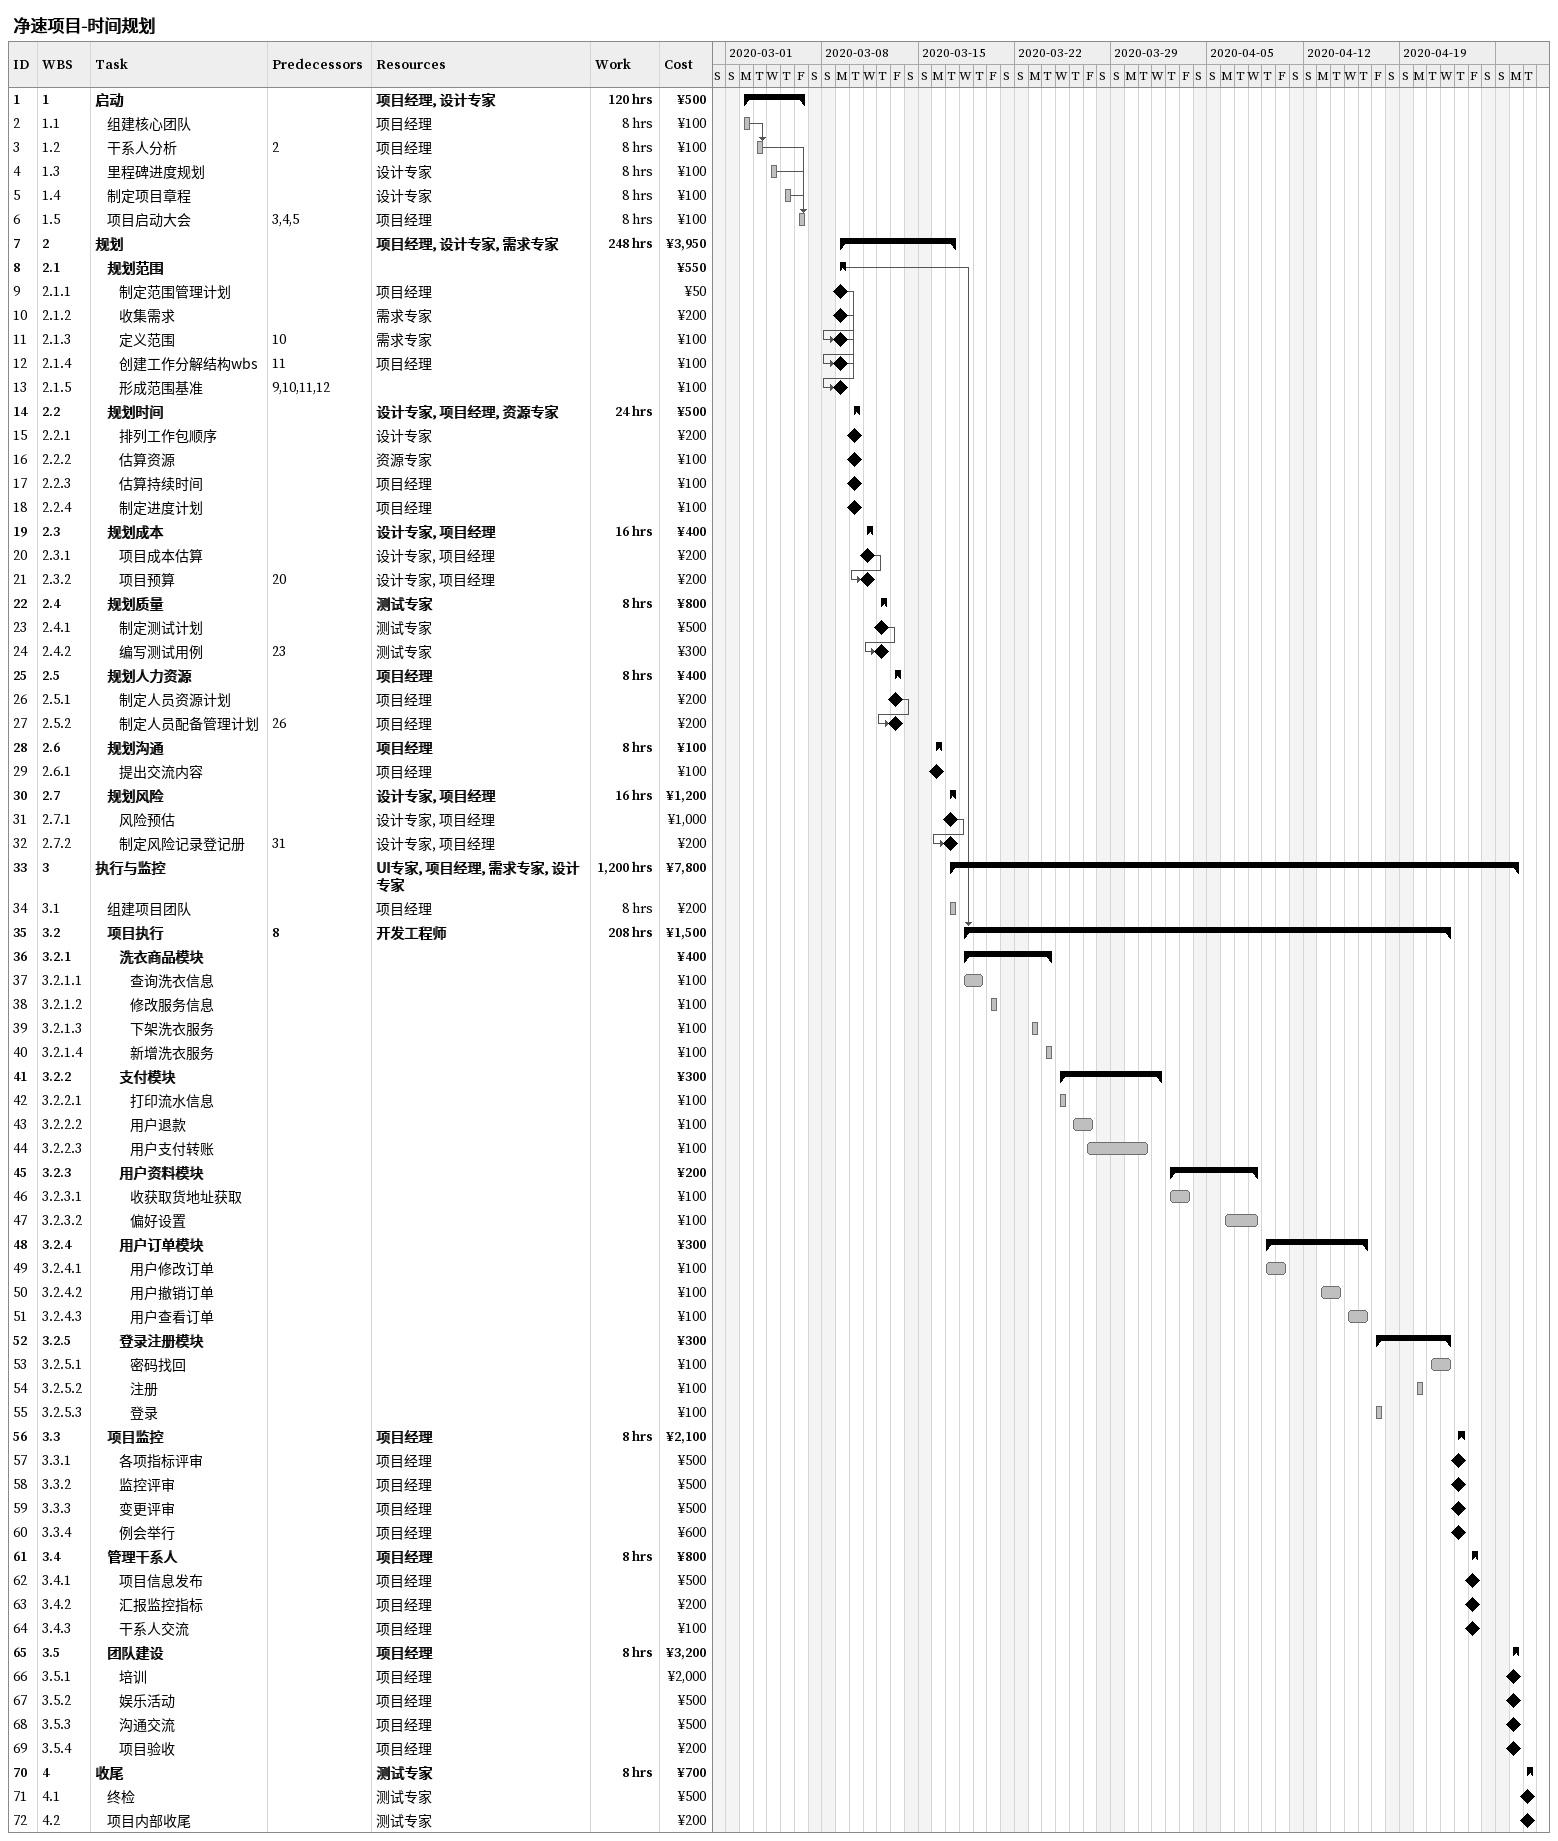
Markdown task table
净速项目-时间规划

| ID | WBS | Task | Start | Finish | Predecessors | Resources | Work (h) | Cost (¥) |
|---|---|---|---|---|---|---|---|---|
| 1 | 1 | **启动** | 2020-03-02 | 2020-03-06 |  | 项目经理, 设计专家 | 120 | 500 |
| 2 | 1.1 | 组建核心团队 | 2020-03-02 | 2020-03-02 |  | 项目经理 | 8 | 100 |
| 3 | 1.2 | 干系人分析 | 2020-03-03 | 2020-03-03 | 2 | 项目经理 | 8 | 100 |
| 4 | 1.3 | 里程碑进度规划 | 2020-03-04 | 2020-03-04 |  | 设计专家 | 8 | 100 |
| 5 | 1.4 | 制定项目章程 | 2020-03-05 | 2020-03-05 |  | 设计专家 | 8 | 100 |
| 6 | 1.5 | 项目启动大会 | 2020-03-06 | 2020-03-06 | 3, 4, 5 | 项目经理 | 8 | 100 |
| 7 | 2 | **规划** | 2020-03-09 | 2020-03-17 |  | 项目经理, 设计专家, 需求专家 | 248 | 3950 |
| 8 | 2.1 | **规划范围** | 2020-03-09 | 2020-03-09 |  |  |  | 550 |
| 9 | 2.1.1 | 制定范围管理计划 (milestone) | 2020-03-09 | 2020-03-09 |  | 项目经理 |  | 50 |
| 10 | 2.1.2 | 收集需求 (milestone) | 2020-03-09 | 2020-03-09 |  | 需求专家 |  | 200 |
| 11 | 2.1.3 | 定义范围 (milestone) | 2020-03-09 | 2020-03-09 | 10 | 需求专家 |  | 100 |
| 12 | 2.1.4 | 创建工作分解结构wbs (milestone) | 2020-03-09 | 2020-03-09 | 11 | 项目经理 |  | 100 |
| 13 | 2.1.5 | 形成范围基准 (milestone) | 2020-03-09 | 2020-03-09 | 9, 10, 11, 12 |  |  | 100 |
| 14 | 2.2 | **规划时间** | 2020-03-10 | 2020-03-10 |  | 设计专家, 项目经理, 资源专家 | 24 | 500 |
| 15 | 2.2.1 | 排列工作包顺序 (milestone) | 2020-03-10 | 2020-03-10 |  | 设计专家 |  | 200 |
| 16 | 2.2.2 | 估算资源 (milestone) | 2020-03-10 | 2020-03-10 |  | 资源专家 |  | 100 |
| 17 | 2.2.3 | 估算持续时间 (milestone) | 2020-03-10 | 2020-03-10 |  | 项目经理 |  | 100 |
| 18 | 2.2.4 | 制定进度计划 (milestone) | 2020-03-10 | 2020-03-10 |  | 项目经理 |  | 100 |
| 19 | 2.3 | **规划成本** | 2020-03-11 | 2020-03-11 |  | 设计专家, 项目经理 | 16 | 400 |
| 20 | 2.3.1 | 项目成本估算 (milestone) | 2020-03-11 | 2020-03-11 |  | 设计专家, 项目经理 |  | 200 |
| 21 | 2.3.2 | 项目预算 (milestone) | 2020-03-11 | 2020-03-11 | 20 | 设计专家, 项目经理 |  | 200 |
| 22 | 2.4 | **规划质量** | 2020-03-12 | 2020-03-12 |  | 测试专家 | 8 | 800 |
| 23 | 2.4.1 | 制定测试计划 (milestone) | 2020-03-12 | 2020-03-12 |  | 测试专家 |  | 500 |
| 24 | 2.4.2 | 编写测试用例 (milestone) | 2020-03-12 | 2020-03-12 | 23 | 测试专家 |  | 300 |
| 25 | 2.5 | **规划人力资源** | 2020-03-13 | 2020-03-13 |  | 项目经理 | 8 | 400 |
| 26 | 2.5.1 | 制定人员资源计划 (milestone) | 2020-03-13 | 2020-03-13 |  | 项目经理 |  | 200 |
| 27 | 2.5.2 | 制定人员配备管理计划 (milestone) | 2020-03-13 | 2020-03-13 | 26 | 项目经理 |  | 200 |
| 28 | 2.6 | **规划沟通** | 2020-03-16 | 2020-03-16 |  | 项目经理 | 8 | 100 |
| 29 | 2.6.1 | 提出交流内容 (milestone) | 2020-03-16 | 2020-03-16 |  | 项目经理 |  | 100 |
| 30 | 2.7 | **规划风险** | 2020-03-17 | 2020-03-17 |  | 设计专家, 项目经理 | 16 | 1200 |
| 31 | 2.7.1 | 风险预估 (milestone) | 2020-03-17 | 2020-03-17 |  | 设计专家, 项目经理 |  | 1000 |
| 32 | 2.7.2 | 制定风险记录登记册 (milestone) | 2020-03-17 | 2020-03-17 | 31 | 设计专家, 项目经理 |  | 200 |
| 33 | 3 | **执行与监控** | 2020-03-17 | 2020-04-27 |  | UI专家, 项目经理, 需求专家, 设计专家 | 1200 | 7800 |
| 34 | 3.1 | 组建项目团队 | 2020-03-17 | 2020-03-17 |  | 项目经理 | 8 | 200 |
| 35 | 3.2 | **项目执行** | 2020-03-18 | 2020-04-22 | 8 | 开发工程师 | 208 | 1500 |
| 36 | 3.2.1 | **洗衣商品模块** | 2020-03-18 | 2020-03-24 |  |  |  | 400 |
| 37 | 3.2.1.1 | 查询洗衣信息 | 2020-03-18 | 2020-03-19 |  |  |  | 100 |
| 38 | 3.2.1.2 | 修改服务信息 | 2020-03-20 | 2020-03-20 |  |  |  | 100 |
| 39 | 3.2.1.3 | 下架洗衣服务 | 2020-03-23 | 2020-03-23 |  |  |  | 100 |
| 40 | 3.2.1.4 | 新增洗衣服务 | 2020-03-24 | 2020-03-24 |  |  |  | 100 |
| 41 | 3.2.2 | **支付模块** | 2020-03-25 | 2020-04-01 |  |  |  | 300 |
| 42 | 3.2.2.1 | 打印流水信息 | 2020-03-25 | 2020-03-25 |  |  |  | 100 |
| 43 | 3.2.2.2 | 用户退款 | 2020-03-26 | 2020-03-27 |  |  |  | 100 |
| 44 | 3.2.2.3 | 用户支付转账 | 2020-03-27 | 2020-03-31 |  |  |  | 100 |
| 45 | 3.2.3 | **用户资料模块** | 2020-04-02 | 2020-04-08 |  |  |  | 200 |
| 46 | 3.2.3.1 | 收获取货地址获取 | 2020-04-02 | 2020-04-03 |  |  |  | 100 |
| 47 | 3.2.3.2 | 偏好设置 | 2020-04-06 | 2020-04-08 |  |  |  | 100 |
| 48 | 3.2.4 | **用户订单模块** | 2020-04-09 | 2020-04-16 |  |  |  | 300 |
| 49 | 3.2.4.1 | 用户修改订单 | 2020-04-09 | 2020-04-10 |  |  |  | 100 |
| 50 | 3.2.4.2 | 用户撤销订单 | 2020-04-13 | 2020-04-14 |  |  |  | 100 |
| 51 | 3.2.4.3 | 用户查看订单 | 2020-04-15 | 2020-04-16 |  |  |  | 100 |
| 52 | 3.2.5 | **登录注册模块** | 2020-04-17 | 2020-04-22 |  |  |  | 300 |
| 53 | 3.2.5.1 | 密码找回 | 2020-04-21 | 2020-04-22 |  |  |  | 100 |
| 54 | 3.2.5.2 | 注册 | 2020-04-20 | 2020-04-20 |  |  |  | 100 |
| 55 | 3.2.5.3 | 登录 | 2020-04-17 | 2020-04-17 |  |  |  | 100 |
| 56 | 3.3 | **项目监控** | 2020-04-23 | 2020-04-23 |  | 项目经理 | 8 | 2100 |
| 57 | 3.3.1 | 各项指标评审 (milestone) | 2020-04-23 | 2020-04-23 |  | 项目经理 |  | 500 |
| 58 | 3.3.2 | 监控评审 (milestone) | 2020-04-23 | 2020-04-23 |  | 项目经理 |  | 500 |
| 59 | 3.3.3 | 变更评审 (milestone) | 2020-04-23 | 2020-04-23 |  | 项目经理 |  | 500 |
| 60 | 3.3.4 | 例会举行 (milestone) | 2020-04-23 | 2020-04-23 |  | 项目经理 |  | 600 |
| 61 | 3.4 | **管理干系人** | 2020-04-24 | 2020-04-24 |  | 项目经理 | 8 | 800 |
| 62 | 3.4.1 | 项目信息发布 (milestone) | 2020-04-24 | 2020-04-24 |  | 项目经理 |  | 500 |
| 63 | 3.4.2 | 汇报监控指标 (milestone) | 2020-04-24 | 2020-04-24 |  | 项目经理 |  | 200 |
| 64 | 3.4.3 | 干系人交流 (milestone) | 2020-04-24 | 2020-04-24 |  | 项目经理 |  | 100 |
| 65 | 3.5 | **团队建设** | 2020-04-27 | 2020-04-27 |  | 项目经理 | 8 | 3200 |
| 66 | 3.5.1 | 培训 (milestone) | 2020-04-27 | 2020-04-27 |  | 项目经理 |  | 2000 |
| 67 | 3.5.2 | 娱乐活动 (milestone) | 2020-04-27 | 2020-04-27 |  | 项目经理 |  | 500 |
| 68 | 3.5.3 | 沟通交流 (milestone) | 2020-04-27 | 2020-04-27 |  | 项目经理 |  | 500 |
| 69 | 3.5.4 | 项目验收 (milestone) | 2020-04-27 | 2020-04-27 |  | 项目经理 |  | 200 |
| 70 | 4 | **收尾** | 2020-04-28 | 2020-04-28 |  | 测试专家 | 8 | 700 |
| 71 | 4.1 | 终检 (milestone) | 2020-04-28 | 2020-04-28 |  | 测试专家 |  | 500 |
| 72 | 4.2 | 项目内部收尾 (milestone) | 2020-04-28 | 2020-04-28 |  | 测试专家 |  | 200 |
